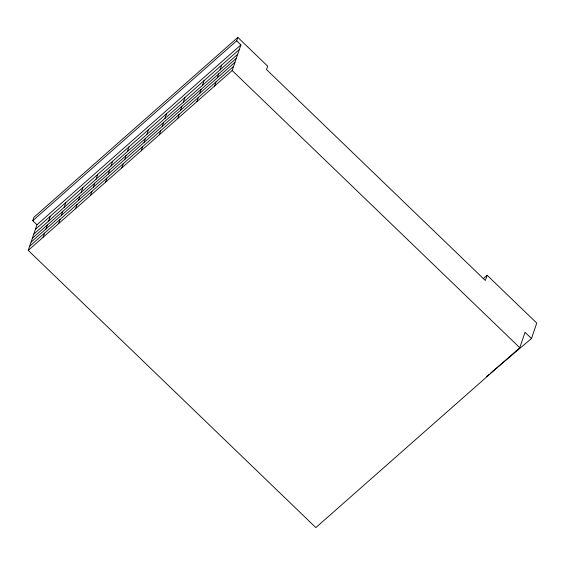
<?xml version="1.0" encoding="UTF-8"?>
<svg xmlns="http://www.w3.org/2000/svg" width="565" height="565" viewBox="0 0 565 565"><rect width="100%" height="100%" fill="white"/><g stroke="black" fill="none" stroke-linecap="round" stroke-linejoin="round"><path stroke-width="0.85" d="M531.495 338.52L525.033 332.291L519.779 347.729L315.856 527.597L28.25 250.387L36.965 224.778L32.742 220.703L33.907 217.271L237.83 37.403L267.676 66.176L266.518 69.58L485.342 280.487L487.129 275.247L536.75 323.081L531.495 338.52L490.469 373.218M43.145 237.251L44.55 233.112M45.963 228.98L47.298 225.054M48.682 220.993L50.278 216.289M58.612 223.606L60.017 219.467M61.43 215.336L62.764 211.409M64.149 207.348L65.745 202.644M75.675 208.556L77.087 204.417M78.493 200.278L79.827 196.359M81.212 192.298L82.815 187.594M90.555 195.434L91.961 191.295M93.373 187.156L94.708 183.237M96.092 179.176L97.689 174.472M105.507 182.241L106.919 178.109M108.325 173.971L109.659 170.044M111.044 165.983L112.647 161.279M121.863 167.819L123.269 163.68M124.674 159.549L126.016 155.622M127.393 151.561L128.997 146.858M141.236 150.735L142.641 146.596M144.054 142.458L145.389 138.531M146.773 134.47L148.369 129.773M159.365 134.738L160.778 130.6M162.183 126.468L163.518 122.541M164.902 118.481L166.506 113.777M177.784 118.495L179.19 114.363M180.595 110.224L181.93 106.298M183.314 102.237L184.917 97.533M196.903 101.629L198.315 97.491M199.72 93.359L201.055 89.432M202.44 85.371L204.043 80.668M214.538 86.078L215.95 81.939M217.356 77.8L218.69 73.881M220.075 69.82L221.678 65.116M32.742 220.703L236.664 40.835L237.83 37.403M28.25 250.387L232.173 70.519L240.895 44.91L236.664 40.835M36.965 224.778L240.895 44.91M35.383 229.425L239.306 49.558M33.787 234.129L237.71 54.261M32.403 238.19L236.325 58.322M31.068 242.117L234.991 62.249M29.655 246.248L233.578 66.388M483.167 278.743L487.129 275.247M486.437 376.629L489.128 374.355M232.173 70.519L519.779 347.729"/></g></svg>
